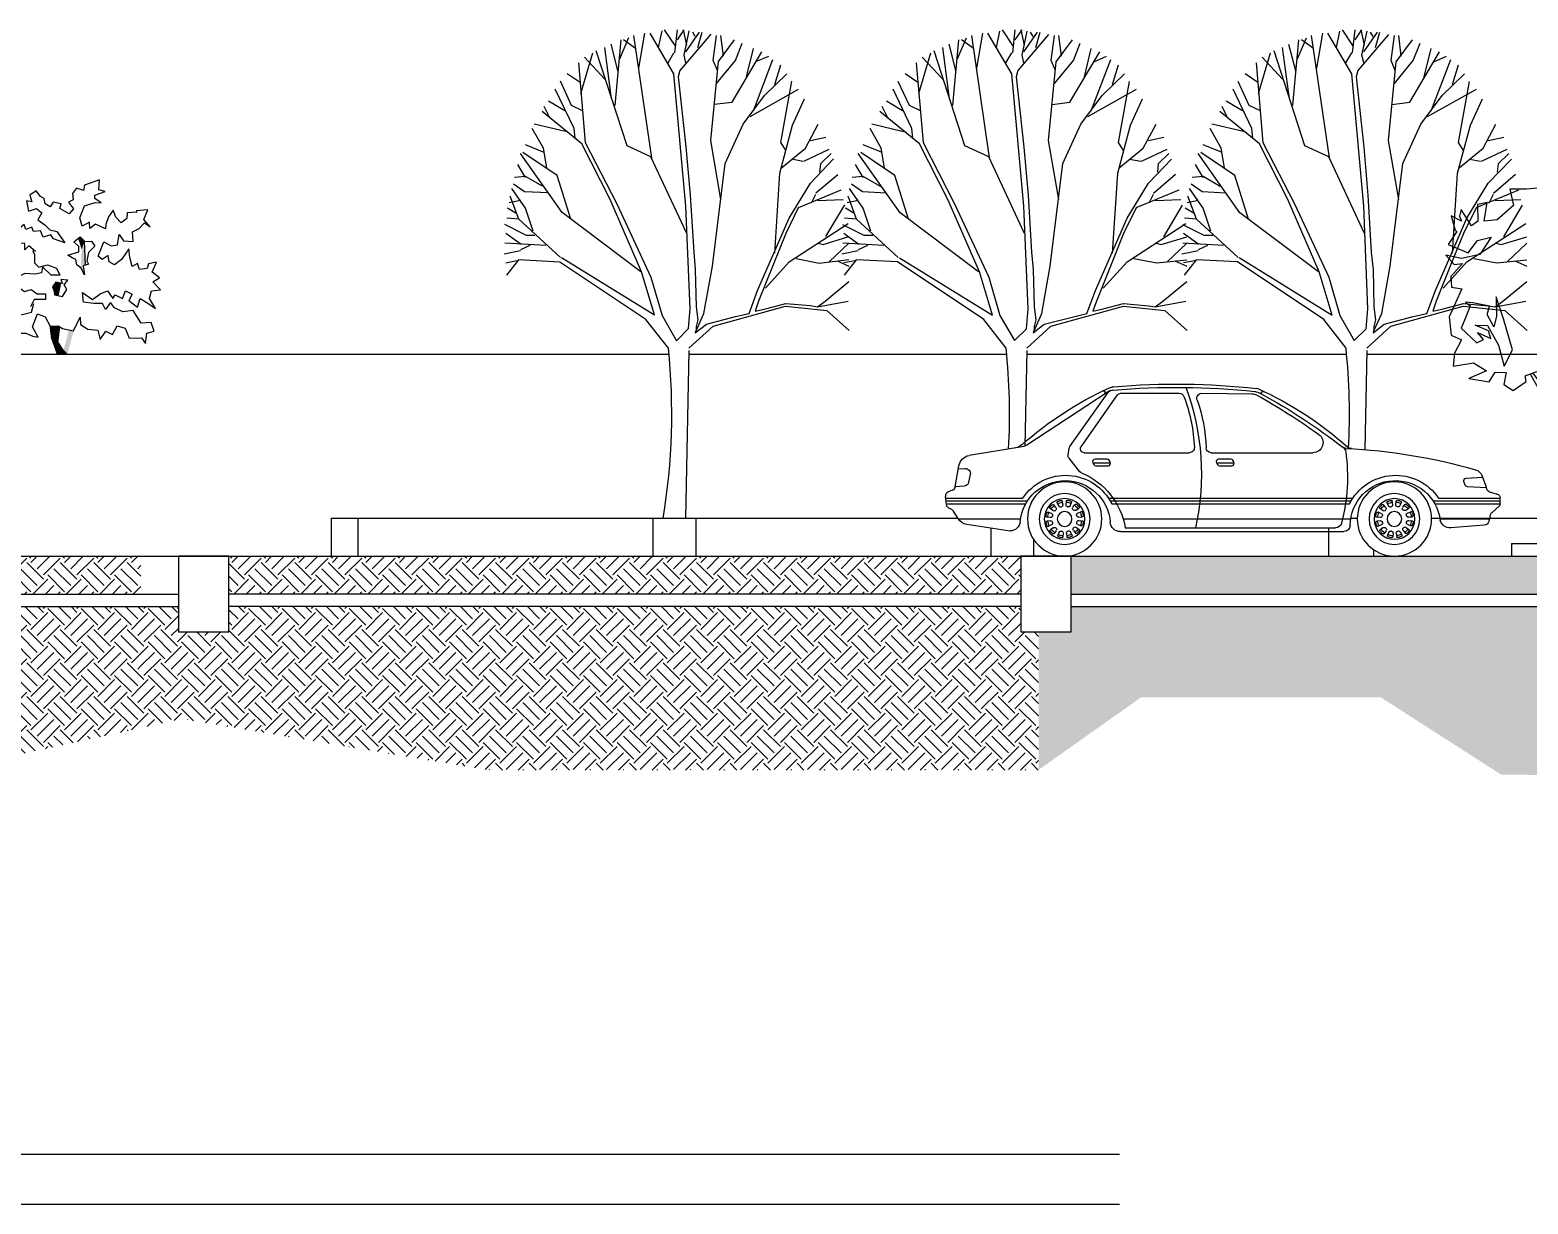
# Model space of a CAD drawing. Header units: metres. Extents: x -28 to 260, y 30 to 125.
# Drawn here: x 232.01 to 243.87, y 55.74 to 65.04 of the extents above; entities that cross this region are included whole.
import ezdxf

# ---------------------------------------------------------------- set-up
doc = ezdxf.new("R2010")
doc.units = ezdxf.units.M
doc.header["$LTSCALE"] = 0.01
doc.header["$MEASUREMENT"] = 0
for name, color, linetype in [('0.1', 2, 'Continuous'), ('0.18', 1, 'Continuous'), ('0.20', 7, 'Continuous'), ('0.25', 6, 'Continuous'), ('AUTOS', 1, 'Continuous'), ('COTAS', 7, 'Continuous'), ('DIM', 2, 'Continuous'), ('tierra', 9, 'Continuous')]:
    doc.layers.add(name, color=color, linetype=linetype)
pattern_1 = [(45, (59.49815, 0), (3e-17, 0.26516504), [0.1875, -0.1875]), (45, (59.44843, 0.04972), (3e-17, 0.26516504), [0.1875, -0.1875]), (45, (59.39871, 0.09944), (3e-17, 0.26516504), [0.1875, -0.1875]), (135, (59.39871, 0.13258), (-0.26516504, 6e-17), [0.1875, -0.1875]), (135, (59.44843, 0.1823), (-0.26516504, 6e-17), [0.1875, -0.1875]), (135, (59.49815, 0.23202), (-0.26516504, 6e-17), [0.1875, -0.1875])]

# ---------------------------------------------------------------- blocks, each defined once
blk = doc.blocks.new('BAUM_IM_WINTER')
for p, q in [((-505, 4212), (-419, 4413)), ((-207, 3308), (-372, 4433)), ((-325, 4131), (-270, 4453)), ((-4, 4081), (-223, 4453)), ((-145, 4322), (-113, 4473)), ((12, 4332), (-90, 4483)), ((4, 4272), (28, 4483)), ((28, 4392), (90, 4483)), ((333, 4443), (51, 4111)), ((114, 4342), (83, 4483)), ((90, 4252), (137, 4473)), ((106, 4282), (231, 4463)), ((192, 4423), (169, 4463)), ((216, 4322), (255, 4463)), ((357, 4202), (388, 4433)), ((451, 4242), (427, 4433)), ((-858, 3900), (-748, 4272)), ((-435, 3418), (-717, 4292)), ((-576, 3850), (-638, 4322)), ((-583, 4352), (-521, 4111)), ((-544, 3790), (-489, 4392)), ((-356, 4312), (-466, 4392)), ((-58, 4182), (-4, 4272)), ((404, 4192), (553, 4392)), ((529, 3820), (803, 4282)), ((560, 4202), (623, 4362)), ((662, 4051), (725, 4312)), ((-881, 4182), (-818, 3448)), ((-638, 4031), (-826, 4232)), ((106, 4182), (90, 4252)), ((333, 3468), (404, 4192)), ((396, 4111), (357, 4202)), ((388, 3991), (560, 4202)), ((725, 3740), (905, 4212)), ((748, 4192), (866, 4242)), ((921, 3981), (976, 4161)), ((-944, 3790), (-1046, 4011)), ((-865, 4001), (-983, 4081)), ((106, 2866), (-4, 4081)), ((51, 4111), (36, 4051)), ((36, 4051), (106, 3408)), ((827, 3880), (1031, 4081)), ((976, 3448), (1078, 4011)), ((-920, 3579), (-1093, 3940)), ((631, 3619), (827, 3880)), ((694, 3689), (1140, 3940)), ((-850, 3438), (-1214, 3734)), ((-1140, 3669), (-1194, 3780)), ((-1006, 3740), (-1155, 3830)), ((-842, 3740), (-944, 3790)), ((365, 3800), (529, 3820)), ((1085, 3609), (1195, 3850)), ((-1202, 3398), (-1304, 3579)), ((-999, 3549), (-1288, 3619)), ((-912, 3488), (-920, 3579)), ((466, 3257), (631, 3619)), ((968, 3167), (1085, 3609)), ((1203, 3398), (1320, 3619)), ((-591, 2926), (-850, 3438)), ((-818, 3448), (-529, 2886)), ((427, 2926), (333, 3468)), ((1023, 3378), (976, 3448)), ((1250, 3468), (1391, 3499)), ((-1030, 2806), (-1414, 3348)), ((-1077, 3147), (-1390, 3358)), ((-1194, 3358), (-1367, 3428)), ((-1171, 3217), (-1202, 3398)), ((-215, 3318), (-435, 3418)), ((114, 2615), (-215, 3318)), ((106, 3408), (145, 2966)), ((984, 3217), (1203, 3398)), ((1187, 3278), (1422, 3388)), ((1344, 3257), (1438, 3348)), ((-1367, 3127), (-1437, 3247)), ((349, 2313), (466, 3257)), ((921, 2434), (968, 3167)), ((1078, 3298), (1179, 3278)), ((1250, 3077), (1461, 3298)), ((1336, 3177), (1344, 3257)), ((-1367, 2846), (-1492, 3026)), ((-1375, 2996), (-1476, 3067)), ((-1367, 3137), (-1469, 3127)), ((-1210, 3047), (-1367, 3137)), ((-952, 2745), (-1077, 3147)), ((1054, 2755), (1250, 3077)), ((1297, 2986), (1501, 3157)), ((-1414, 2916), (-1516, 2896)), ((-1429, 2745), (-1508, 2956)), ((-1155, 2986), (-1375, 2996)), ((-301, 2263), (-591, 2926)), ((145, 2966), (177, 2444)), ((1148, 2856), (1532, 3016)), ((1258, 2896), (1297, 2976)), ((1313, 2916), (1548, 2926)), ((-1429, 2745), (-1539, 2755)), ((-1445, 2795), (-1531, 2846)), ((-1296, 2635), (-1367, 2846)), ((-309, 2263), (-1030, 2806)), ((-529, 2886), (-215, 2213)), ((145, 1922), (106, 2866)), ((764, 2092), (1054, 2755)), ((1140, 2856), (1023, 2615)), ((1391, 2585), (1563, 2876)), ((-1359, 2595), (-1555, 2695)), ((-1406, 2514), (-1547, 2615)), ((-1046, 2394), (-1429, 2745)), ((1023, 2615), (913, 2343)), ((1054, 2354), (1595, 2705)), ((-1179, 2504), (-1555, 2524)), ((-1328, 2504), (-1414, 2464)), ((-1281, 2595), (-1359, 2595)), ((1320, 2524), (1367, 2514)), ((1367, 2514), (1602, 2585)), ((1422, 2354), (1602, 2524)), ((-1414, 2454), (-1563, 2424)), ((-1445, 2364), (-1547, 2343)), ((-1431, 2373), (-1542, 2231)), ((-1052, 2352), (-1431, 2373)), ((-261, 1825), (-1052, 2352)), ((-1036, 2393), (-182, 1866)), ((177, 2444), (192, 2283)), ((913, 2343), (772, 1992)), ((835, 2112), (1054, 2354)), ((1117, 2384), (1328, 2343)), ((1328, 2343), (1602, 2374)), ((1493, 2364), (1602, 2313)), ((-182, 1866), (-301, 2263)), ((-215, 2213), (-113, 1861)), ((192, 2283), (200, 1942)), ((271, 1881), (349, 2313)), ((686, 1881), (764, 2092)), ((1383, 1992), (1602, 2173)), ((200, 1942), (216, 1821)), ((356, 1764), (1020, 1947)), ((772, 1992), (741, 1902)), ((835, 1922), (1023, 1972)), ((1020, 1947), (1400, 1906)), ((1023, 1972), (1250, 1952)), ((1250, 1952), (1313, 1942)), ((1313, 1942), (1595, 1992)), ((1313, 1942), (1383, 1992)), ((-55, 1561), (-261, 1825)), ((-113, 1861), (20, 1630)), ((130, 1741), (145, 1922)), ((200, 1721), (271, 1881)), ((216, 1821), (200, 1761)), ((294, 1781), (560, 1851)), ((560, 1851), (686, 1881)), ((741, 1902), (835, 1922)), ((1400, 1906), (1605, 1724)), ((20, 1630), (130, 1741)), ((134, 1561), (356, 1764)), ((192, 1701), (294, 1781)), ((200, 1731), (192, 1701)), ((200, 1761), (200, 1731)), ((134, 1541), (103, 0))]:
    blk.add_line(p, q)
blk.add_arc((-5839, 956), 5815, 350.54, 5.9785)
blk = doc.blocks.new('Bauma5')
blk.add_blockref('BAUM_IM_WINTER', (818, 116))
blk = doc.blocks.new('Arb001a')
for points in [[(-246.8, 120.3), (-260.6, 95.6), (-302.9, 85.9), (-292.2, 62.7), (-288.7, 44.6), (-257, 57.5), (-216, 76.9), (-184.3, 82.5), (-142.8, 82.8), (-114.3, 71.2), (-94, 66.2), (-115.5, 107.2), (-96.7, 159.4), (-66.1, 146.9), (-45.6, 111), (-14.7, 112.1), (2.3, 100.7), (46.8, 92.5), (72.8, 146.6), (74.2, 116.9), (102.8, 98.1), (143, 94.1), (151.8, 57.3), (173.9, 90.1), (200.3, 77.6), (219.2, 111.6), (251, 102.4), (266.1, 63.2), (314.8, 64.7), (331, 42.4), (337.1, 82.7), (365.5, 90.5), (353.7, 125.2), (314.4, 122.8), (282.3, 172.5), (241.2, 166.8), (208.1, 182.6), (193.1, 204.6), (173.4, 176), (161.4, 200.1), (126.6, 199.9), (86.3, 205.1), (81.8, 243.2), (121, 215.9), (151.8, 238.2), (181.3, 250.2), (201.5, 219.5), (211.1, 234.4), (239.6, 219.7), (252.1, 250.7), (278.8, 236.9), (265.1, 211.4), (299.2, 185.3), (310.7, 220.2), (340.5, 201.3), (370.3, 180.4), (347.6, 220.5), (355, 250.2), (391, 253.7), (359.9, 286.2), (386.4, 301.2), (357.5, 324.3), (374.2, 363.8), (342.5, 357.2), (337.5, 339), (307.8, 334.6), (300.1, 359), (279, 347.1), (269.4, 382.1), (265.8, 416), (235.6, 374.3), (208.2, 353), (187.8, 365.5), (183.4, 390), (159.3, 373.8), (143.2, 387.6), (166.1, 443.8), (195.9, 428.2), (220.3, 432.6), (227.3, 473.8), (243.5, 447.6), (282.6, 445.7), (280.2, 483.9), (305.5, 497.6), (326.6, 519), (349.1, 504.3), (324.4, 532.9), (341, 571.1), (294.5, 566.6), (296.6, 561.4), (258.5, 558.8), (257.8, 536.7), (234.6, 519.6), (213.2, 541.5), (203.4, 569.3), (184.5, 543.4), (174.1, 512.8), (173.3, 495.8), (133.8, 514.6), (110.7, 497.5), (109.6, 521.7), (80.9, 506.7), (71.3, 539.6), (90.1, 586.4), (132.4, 600.6), (155.7, 598.6), (131, 615.4), (130, 629), (171.1, 644.1), (146.8, 650.3), (149.6, 689.6), (89.5, 668.1), (86.4, 646.9), (58.7, 657.3), (41.9, 636), (45.4, 610.6), (26.4, 600.8), (45.7, 574.6), (28.9, 555.1), (-7.3, 576.3), (-2.3, 594.2), (-34.1, 601.6), (-45.8, 583.3), (-65.8, 595), (-69.3, 616.1), (-85.1, 623.3), (-102.2, 645.6), (-126.5, 628.5), (-118.8, 603.1), (-140, 607.2), (-132.5, 565.8), (-100.8, 576.6), (-79.5, 558.9), (-95, 530.9), (-67.4, 512.1), (-47.3, 492.2), (-19.4, 484.9), (11.5, 440.6), (-33.1, 456.3), (-42.9, 472), (-73.4, 463.3), (-84.1, 487.7), (-111.7, 485.4), (-119.3, 502.3), (-142.6, 493.7), (-149.1, 512.7), (-175.2, 490.2), (-176.3, 471.1)], [(-104.9, 406), (-131.2, 427.8), (-146.9, 412.2), (-146.9, 437.2), (-188.9, 440.3), (-165.3, 471.6)], [(89, 447.5), (92.2, 351.9)], [(-116.6, 410), (-108, 395.3), (-107.8, 360.5), (-90.7, 343.7), (-56.9, 353.3), (-21.7, 339.9), (-7.6, 312.5), (-41.8, 312.2), (-75.9, 344.7), (-80.9, 321.3), (-105.4, 316), (-146.5, 318.8), (-200.5, 292.1), (-218.3, 278.1), (-198.2, 257), (-174.9, 266.9), (-147.3, 248), (-121.9, 255.4), (-97.3, 238.6), (-64.6, 238.9), (-64.4, 215.6), (-109.8, 216.5), (-124.5, 187.6)], [(-5.6, 281.1), (-15.8, 231.3)], [(-241.3, 103.1), (-228.2, 153), (-194.1, 146.8), (-120.7, 165.5), (-110.2, 199.9)]]:
    blk.add_lwpolyline(points)
for points in [[(89.8, 313.1), (74.8, 341.5), (59.9, 353.2), (55.5, 374.3), (41.5, 381.5), (23.6, 392), (66.8, 405), (67.9, 425.2), (47.5, 444.2), (72.8, 464.3), (91, 445.4), (117.4, 446.7), (130.2, 426.6), (105, 402.2), (98.8, 369.2), (105.3, 356.5), (84.1, 349.1)], [(-4.5, 295.5), (2, 279.5), (-23.5, 284.8), (-37.3, 266.6), (-30.8, 248.8), (-29.5, 233.9), (2.3, 227.8), (20.3, 255.5), (9.6, 274.5), (23.1, 292.4)]]:
    blk.add_lwpolyline(points, close=True)
for points in [[(64.6, 457.8), (72.8, 464.3), (78.6, 413.5), (89, 447.5)], [(78.6, 413.5), (89, 447.5), (84.1, 349.1), (92.2, 351.9)], [(74.8, 341.5), (89.8, 313.1), (78.6, 413.5), (84.1, 349.1)], [(-23.5, 284.8), (-5.6, 281.1), (-37.3, 266.6), (-15.8, 231.3)], [(-37.3, 266.6), (-15.8, 231.3), (-30.8, 248.8), (-15.8, 231.3)], [(-30.8, 248.8), (-15.8, 231.3), (-29.5, 233.9), (-15.8, 231.3)], [(-49.9, 118.5), (-45.6, 111), (-43.1, 62.3)], [(-45.6, 111), (-14.7, 112.1), (-6.4, 106.5)], [(-45.6, 111), (-6.4, 106.5), (-43.1, 62.3), (-13.4, 48.6)], [(-43.1, 62.3), (-13.4, 48.6), (-20.4, -0.5), (7.1, 16.9)], [(22.9, 0.1), (7.1, 16.9), (46.8, 92.5), (28.3, 95.9)], [(-20.4, -0.5), (7.1, 16.9), (22.9, 0.1), (7.1, 16.9)]]:
    blk.add_solid(points)
blk = doc.blocks.new('Arb002a')
for points in [[(194.1, 554.7), (214.9, 548.5), (244.1, 569.9), (250.8, 517.2), (253.8, 497.9), (268.5, 500.9), (273.8, 485.6), (291.5, 508.6), (292.3, 578.4), (312.2, 599), (296.9, 612.8), (356, 622.8), (354.5, 612.7), (319.2, 578.4), (350.4, 507.8), (367.3, 501.7), (378, 483.9), (391.1, 500.8), (418.7, 503.2), (412.6, 477.1), (441.7, 485.4), (431, 513.9), (416.6, 578.9), (428, 595.8), (456.5, 594.2), (452.6, 616.5), (463.3, 623.5), (447.3, 634.3), (424.4, 626.6), (431.1, 613.5), (390.4, 612.7), (379, 625.2), (362.8, 626.7), (365.9, 636.6), (379.7, 649.7), (359.2, 676.4), (382.8, 700.9), (403, 690.2), (402.9, 663.4), (445, 670.2), (437.3, 691.6), (435.9, 719.2), (426, 746.8), (376.7, 722.4), (339.9, 686.5), (304, 699.5), (337.8, 725.5), (317.9, 743.2), (343.9, 760.7), (371.5, 744.7), (383.8, 750.8), (370, 766.2), (392.1, 780.6), (432.2, 766.8), (437.5, 816.7), (419.1, 812.1), (416.9, 792.8), (363.1, 811.3), (415.4, 836.6), (419.2, 863.3), (353.3, 863.4), (420.8, 920), (363.2, 907.8), (362.5, 892.5), (332.5, 906.4), (341.8, 960), (236, 914.1), (243, 941.7), (293.6, 964.6), (347.3, 975.3), (296.7, 1009.1), (325, 1038.2), (266.8, 1033), (282.9, 1007.6), (217.7, 1004.6), (208.4, 961), (202.4, 996.3), (161.9, 1012.3), (226.3, 1042.2), (220.2, 1099), (173.4, 1093.8), (171.9, 1128.1), (112.1, 1140.5), (97.7, 1175.1), (69.2, 1169), (77.7, 1109.9), (32.4, 1098.5), (19.5, 1119.1), (-1.4, 1109.3), (-40.3, 1136.1), (-132.5, 1127.9), (-185.3, 1127.9), (-173.9, 1076.5), (-225.2, 1030.5), (-266.6, 1026.6), (-256.7, 1085.1), (-287.3, 1079), (-286.5, 1026.7), (-306.5, 1011.4), (-339.5, 1063.5), (-344.8, 1042.1), (-338.6, 1026.1), (-370.8, 1043), (-358.6, 997.6), (-353.4, 993.9), (-381, 952.6), (-317.3, 926.4), (-288.1, 965.4), (-244.6, 975.4), (-280.5, 920.9), (-338.8, 908.1), (-387.8, 918.9), (-361.2, 888.8), (-335.1, 891.9), (-372.6, 851.4), (-370.4, 817.7), (-337.4, 812.2), (-377.3, 723.3), (-371.3, 665.9), (-338.5, 650.6), (-360.6, 608.3), (-364.6, 567.6), (-300.9, 578.3), (-259.5, 552.2), (-314.7, 528.6), (-250.4, 517.8), (-232, 548.4), (-196.7, 546.8), (-204.4, 509.2), (-175.3, 490.1), (-133.2, 519.2), (-136.9, 536.7), (-94, 552), (-60.3, 527.4)], [(22.4, 1053.2), (-7.6, 1030.9), (-14.4, 1045.6), (-26.6, 1024.2), (-15.3, 988), (10.7, 981.2), (21.5, 1002.6), (55.2, 985.7), (79.8, 1020.1)], [(-66.4, 578), (-31.8, 566.5), (-15.8, 585.6), (1.1, 581), (12.7, 620.1), (29.6, 616.2), (42.4, 551.8), (65.4, 522.6), (80.7, 549.6), (116, 557.2), (123, 536.4), (138.2, 488.2), (165, 515.7), (200.2, 508), (178.8, 554.7)], [(28.7, 617.7), (29.4, 522.7), (-7.4, 447.6), (-6.9, 374.1), (38.5, 438.4), (48.5, 542.6)], [(1.9, 574.2), (13.3, 531.9), (16.4, 617.7)], [(-48, 570.3), (-0.6, 491.4), (-7.3, 580.3)], [(-120.5, 542.5), (-84.9, 478.4), (-36.6, 427.7), (-19.8, 343.4), (-30, 289.1), (-15, 5.3)], [(-112.2, 545.5), (-69.6, 486.9), (-54.9, 482.9), (-50.2, 545.8)], [(-44.1, 532.8), (-42, 468.5), (-19.7, 431.7), (-12.9, 432.3), (-15.9, 490.6), (-57.2, 558.9)], [(123.6, 540.3), (57.6, 466.8), (55.4, 423.9), (-0.8, 351.1), (-2.5, 198.7), (22.8, 73.6), (28.8, 4.6)], [(62.3, 533.4), (55.5, 483.7), (107.6, 544)]]:
    blk.add_lwpolyline(points)
for points in [[(-310.7, 757.8), (-323.7, 725.7), (-339.1, 688), (-289.4, 641.3), (-268.6, 652), (-287.8, 674.2), (-245.6, 655.1), (-252.6, 678.7), (-295.5, 697.2), (-256.3, 695.6), (-221.1, 633.6), (-202.8, 566.8), (-176.7, 618.8), (-205, 717), (-228.6, 786.8), (-227.1, 724.7), (-236.4, 691.8), (-257.1, 730.8), (-250.1, 757.7), (-302.2, 767.7), (-326, 770.1)], [(57.3, 745.8), (31.9, 763.5), (-12.5, 775.8), (17.5, 765.1), (-19.3, 724.4), (5.2, 713.6), (48.8, 730.4), (45.7, 739), (72.6, 707.4), (87.1, 727.3), (80.3, 765)]]:
    blk.add_lwpolyline(points, close=True)
blk = doc.blocks.new('CAR16')
at = {"layer": 'AUTOS'}
for p, q in [((1.525, 1.289), (1.129, 1.286)), ((2.168, 1.289), (1.704, 1.289)), ((2.481, 0.866), (2.193, 1.277)), ((2.569, 0.868), (2.27, 1.294)), ((2.909, 0.881), (2.275, 1.299)), ((2.582, 0.799), (2.574, 0.855)), ((2.948, 0.866), (3.366, 0.797)), ((1.451, 0.819), (0.645, 0.819)), ((1.269, 0.736), (1.408, 0.736)), ((2.456, 0.819), (1.624, 0.819)), ((2.247, 0.736), (2.387, 0.736)), ((2.49, 0.668), (2.576, 0.776)), ((3.478, 0.549), (3.448, 0.716)), ((-0.729, 0.545), (-0.695, 0.635)), ((-0.566, 0.617), (-0.699, 0.624)), ((3.358, 0.646), (3.371, 0.586)), ((3.453, 0.69), (3.4, 0.694)), ((-0.769, 0.504), (-0.805, 0.493)), ((-0.729, 0.541), (-0.577, 0.549)), ((-0.56, 0.562), (-0.549, 0.59)), ((3.407, 0.554), (3.478, 0.55)), ((-0.836, 0.414), (-0.836, 0.461)), ((-0.349, 0.458), (-0.836, 0.459)), ((-0.306, 0.437), (-0.836, 0.437)), ((-0.32, 0.413), (-0.836, 0.413)), ((-0.832, 0.397), (-0.771, 0.344)), ((-0.091, 0.363), (-0.113, 0.38)), ((-0.066, 0.387), (-0.082, 0.409)), ((-0.044, 0.399), (-0.055, 0.425)), ((-0.011, 0.407), (-0.014, 0.435)), ((0.014, 0.407), (0.018, 0.434)), ((0.047, 0.398), (0.058, 0.423)), ((0.069, 0.385), (0.086, 0.407)), ((0.093, 0.36), (0.115, 0.376)), ((2.264, 0.459), (0.329, 0.459)), ((2.251, 0.437), (0.343, 0.437)), ((2.238, 0.413), (0.356, 0.413)), ((2.52, 0.363), (2.499, 0.38)), ((2.545, 0.387), (2.529, 0.409)), ((2.567, 0.399), (2.556, 0.425)), ((2.6, 0.407), (2.597, 0.435)), ((2.626, 0.407), (2.629, 0.434)), ((2.658, 0.398), (2.67, 0.423)), ((2.68, 0.385), (2.697, 0.407)), ((2.704, 0.36), (2.726, 0.376)), ((3.549, 0.437), (2.906, 0.437)), ((3.546, 0.413), (2.92, 0.413)), ((3.551, 0.458), (2.943, 0.459)), ((3.455, 0.298), (3.491, 0.356)), ((3.515, 0.374), (3.516, 0.374)), ((3.546, 0.408), (3.553, 0.472)), ((-0.758, 0.323), (-0.746, 0.274)), ((-0.361, 0.294), (-0.751, 0.294)), ((-0.711, 0.244), (-0.446, 0.224)), ((-0.113, 0.283), (-0.141, 0.28)), ((-0.113, 0.308), (-0.14, 0.312)), ((-0.105, 0.25), (-0.13, 0.239)), ((-0.104, 0.341), (-0.129, 0.352)), ((0.104, 0.247), (0.129, 0.236)), ((0.105, 0.338), (0.13, 0.349)), ((0.113, 0.305), (0.141, 0.308)), ((0.113, 0.28), (0.14, 0.276)), ((2.147, 0.294), (0.347, 0.294)), ((2.498, 0.283), (2.47, 0.28)), ((2.498, 0.308), (2.471, 0.312)), ((2.506, 0.25), (2.481, 0.239)), ((2.507, 0.341), (2.482, 0.352)), ((2.715, 0.247), (2.74, 0.236)), ((2.716, 0.338), (2.742, 0.349)), ((2.724, 0.28), (2.751, 0.276)), ((2.725, 0.305), (2.752, 0.308)), ((3.45, 0.294), (2.961, 0.294)), ((3.385, 0.252), (3.043, 0.2)), ((-0.093, 0.228), (-0.115, 0.212)), ((-0.069, 0.203), (-0.086, 0.181)), ((-0.047, 0.19), (-0.058, 0.165)), ((-0.014, 0.181), (-0.018, 0.154)), ((0.011, 0.181), (0.014, 0.153)), ((0.044, 0.189), (0.055, 0.164)), ((0.066, 0.201), (0.082, 0.179)), ((0.091, 0.225), (0.113, 0.208)), ((2.17, 0.194), (0.402, 0.194)), ((2.131, 0.224), (0.467, 0.224)), ((2.518, 0.228), (2.496, 0.212)), ((2.542, 0.203), (2.525, 0.181)), ((2.564, 0.19), (2.553, 0.165)), ((2.597, 0.181), (2.593, 0.154)), ((2.622, 0.181), (2.625, 0.153)), ((2.655, 0.189), (2.666, 0.164)), ((2.677, 0.201), (2.694, 0.179)), ((2.702, 0.225), (2.724, 0.208))]:
    blk.add_line(p, q, dxfattribs=at)
blk.add_lwpolyline([(2.305, 1.31), (2.304, 1.31), (2.301, 1.309), (2.3, 1.309), (2.298, 1.308), (2.297, 1.308), (2.296, 1.307), (2.295, 1.307), (2.295, 1.306), (2.294, 1.306), (2.294, 1.305), (2.294, 1.305), (2.293, 1.304), (2.293, 1.304), (2.293, 1.303), (2.293, 1.302), (2.293, 1.302), (2.293, 1.301), (2.292, 1.3), (2.292, 1.299), (2.292, 1.298), (2.292, 1.298), (2.292, 1.297), (2.292, 1.296), (2.293, 1.295), (2.293, 1.294), (2.293, 1.293), (2.293, 1.292), (2.293, 1.291), (2.293, 1.291), (2.294, 1.29), (2.294, 1.289), (2.295, 1.288), (2.296, 1.286), (2.297, 1.285), (2.298, 1.284)], dxfattribs=at)
for points in [[(1.296, 0.768), (1.392, 0.768, -0.587097), (1.409, 0.738), (1.401, 0.725, -0.260162), (1.384, 0.715), (1.288, 0.715, -0.587097), (1.271, 0.746), (1.279, 0.759, -0.260162)], [(2.275, 0.768), (2.37, 0.768, -0.587097), (2.388, 0.738), (2.38, 0.725, -0.260162), (2.363, 0.715), (2.267, 0.715, -0.587097), (2.25, 0.746), (2.258, 0.759, -0.260162)]]:
    blk.add_lwpolyline(points, format="xyb", close=True, dxfattribs=at)
for centre, radius in [((0, 0.294), 0.294), ((0, 0.294), 0.201), ((2.611, 0.294), 0.294), ((2.611, 0.294), 0.201), ((0, 0.294), 0.161), ((2.611, 0.294), 0.161), ((0, 0.294), 0.0582), ((2.611, 0.294), 0.0582)]:
    blk.add_circle(centre, radius, dxfattribs=at)
for centre, radius, start, end in [((2.231, -1.219), 2.793, 114.4123, 131.7962), ((1.098, 1.279), 0.05, 96.1664, 114.4123), ((1.727, -4.55), 5.912, 85.1947, 96.1664), ((1.727, -4.576), 5.912, 85.1411, 96.0389), ((3.491, 0.65), 1.963, 159.5238, 192.5487), ((2.214, 1.242), 0.1, 65.1622, 85.1947), ((2.22, 1.216), 0.1, 56.6003, 85.1411), ((2.229, 1.265), 0.05, 35.0644, 85.0911), ((1.041, -1.293), 2.894, 48.6979, 65.1622), ((3.402, -3.003), 4.889, 118.7648, 127.7406), ((3.458, -3.002), 4.889, 118.9631, 125.7877), ((1.012, 1.162), 0.143, 76.1638, 82.1112), ((1.044, 1.291), 0.01, 303.3537, 76.1638), ((1.138, 1.132), 0.175, 104.6276, 120.4288), ((1.129, 1.206), 0.08, 89.9964, 118.9631), ((1.111, 1.254), 0.05, 96.0389, 109.829), ((2.771, 0.808), 1.282, 160.5413, 177.7875), ((1.525, 1.249), 0.04, 340.5413, 90.3235), ((2.865, 0.808), 1.282, 159.192, 177.661), ((1.704, 1.249), 0.04, 90.3235, 159.192), ((2.168, 1.259), 0.03, 35.0644, 90), ((0.645, 0.899), 0.08, 125.7877, 270), ((0.598, -3.64), 4.498, 92.7633, 105.9992), ((0.336, 0.901), 0.05, 273.2949, 311.7962), ((0.379, 0.903), 0.05, 272.7633, 307.7406), ((0.435, 0.82), 0.05, 127.8152, 172.1026), ((1.451, 0.859), 0.04, 270, 357.7875), ((1.624, 0.859), 0.04, 177.661, 270.1412), ((2.456, 0.849), 0.03, 270, 35.0644), ((2.544, 0.851), 0.03, 8.3042, 35.0644), ((2.964, 0.965), 0.1, 236.6003, 260.643), ((3.017, 0.956), 0.1, 228.6979, 260.643), ((1.826, 0.627), 1.454, 172.1026, 194.5692), ((2.553, 0.794), 0.03, 321.3375, 8.3042), ((3.35, 0.698), 0.1, 10.143, 80.643), ((-0.62, 0.607), 0.08, 105.9992, 159.3037), ((-0.568, 0.597), 0.02, 338.6251, 86.2863), ((-0.007, 0.24), 0.358, 0.6116, 173.0352), ((-0.01, 0.231), 0.409, 26.5025, 146.1506), ((2.696, 0.129), 0.573, 112.3681, 170.4973), ((2.603, 0.231), 0.409, 33.854, 153.4975), ((2.607, 0.24), 0.358, 5.2614, 175.5034), ((2.466, 0.687), 0.03, 292.3681, 321.3375), ((3.397, 0.654), 0.04, 85.1148, 192.3655), ((-0.805, 0.461), 0.0316, 89.9968, 179.9968), ((-0.769, 0.544), 0.04, 269.9965, 1.8916), ((-0.579, 0.569), 0.02, 273.1113, 338.6251), ((3.41, 0.594), 0.04, 192.3655, 266.3039), ((3.517, 0.556), 0.04, 190.143, 266.8555), ((3.513, 0.476), 0.04, 353.5547, 86.8555), ((-0.796, 0.414), 0.04, 179.9985, 204.9678), ((-0.108, 0.386), 0.008, 139.4837, 232.7201), ((0, 0.294), 0.15, 128.8386, 139.4837), ((0, 0.294), 0.134, 125.6022, 142.7201), ((-0.089, 0.404), 0.008, 35.6022, 128.8386), ((-0.081, 0.376), 0.016, 232.7201, 314.7275), ((0, 0.294), 0.0991, 133.5947, 134.7275), ((-0.079, 0.377), 0.016, 313.5947, 35.6022), ((-0.047, 0.428), 0.008, 109.4837, 202.7201), ((0, 0.294), 0.134, 95.6022, 112.7201), ((0, 0.294), 0.15, 98.8386, 109.4837), ((-0.029, 0.405), 0.016, 202.7201, 284.7275), ((0, 0.294), 0.0991, 103.5947, 104.7275), ((-0.022, 0.434), 0.008, 5.6022, 98.8386), ((-0.027, 0.406), 0.016, 283.5947, 5.6022), ((0.03, 0.405), 0.016, 172.7201, 254.7275), ((0, 0.294), 0.134, 65.6022, 82.7201), ((0.026, 0.433), 0.008, 79.4837, 172.7201), ((0, 0.294), 0.0991, 73.5947, 74.7275), ((0, 0.294), 0.15, 68.8386, 79.4837), ((0.032, 0.404), 0.016, 253.5947, 335.6022), ((0.051, 0.426), 0.008, 335.6022, 68.8386), ((0.082, 0.375), 0.016, 142.7201, 224.7275), ((0, 0.294), 0.0991, 43.5947, 44.7275), ((0.083, 0.373), 0.016, 223.5947, 305.6022), ((0, 0.294), 0.134, 35.6022, 52.7201), ((0.092, 0.402), 0.008, 49.4837, 142.7201), ((0, 0.294), 0.15, 38.8386, 49.4837), ((0.11, 0.383), 0.008, 305.6022, 38.8386), ((2.503, 0.386), 0.008, 139.4837, 232.7201), ((2.611, 0.294), 0.15, 128.8386, 139.4837), ((2.611, 0.294), 0.134, 125.6022, 142.7201), ((2.522, 0.404), 0.008, 35.6022, 128.8386), ((2.53, 0.376), 0.016, 232.7201, 314.7275), ((2.611, 0.294), 0.0991, 133.5947, 134.7275), ((2.532, 0.377), 0.016, 313.5947, 35.6022), ((2.564, 0.428), 0.008, 109.4837, 202.7201), ((2.611, 0.294), 0.134, 95.6022, 112.7201), ((2.611, 0.294), 0.15, 98.8386, 109.4837), ((2.582, 0.405), 0.016, 202.7201, 284.7275), ((2.611, 0.294), 0.0991, 103.5947, 104.7275), ((2.589, 0.434), 0.008, 5.6022, 98.8386), ((2.584, 0.406), 0.016, 283.5947, 5.6022), ((2.641, 0.405), 0.016, 172.7201, 254.7275), ((2.611, 0.294), 0.134, 65.6022, 82.7201), ((2.637, 0.433), 0.008, 79.4837, 172.7201), ((2.611, 0.294), 0.0991, 73.5947, 74.7275), ((2.611, 0.294), 0.15, 68.8386, 79.4837), ((2.644, 0.404), 0.016, 253.5947, 335.6022), ((2.662, 0.426), 0.008, 335.6022, 68.8386), ((2.693, 0.375), 0.016, 142.7201, 224.7275), ((2.611, 0.294), 0.0991, 43.5947, 44.7275), ((2.694, 0.373), 0.016, 223.5947, 305.6022), ((2.611, 0.294), 0.134, 35.6022, 52.7201), ((2.703, 0.402), 0.008, 49.4837, 142.7201), ((2.611, 0.294), 0.15, 38.8386, 49.4837), ((2.722, 0.383), 0.008, 305.6022, 38.8386), ((3.525, 0.335), 0.04, 104.4478, 148.314), ((3.506, 0.413), 0.04, 284.4478, 352.8185), ((-0.797, 0.314), 0.04, 13.6533, 49.1227), ((-0.708, 0.284), 0.04, 193.6533, 265.6191), ((-0.44, 0.303), 0.08, 265.6191, 345.522), ((-0.14, 0.272), 0.008, 95.6022, 188.8386), ((0, 0.294), 0.15, 188.8386, 199.4837), ((0, 0.294), 0.15, 158.8386, 169.4837), ((-0.139, 0.32), 0.008, 169.4837, 262.7201), ((-0.134, 0.247), 0.008, 199.4837, 292.7201), ((-0.132, 0.345), 0.008, 65.6022, 158.8386), ((0, 0.294), 0.134, 185.6022, 202.7201), ((0, 0.294), 0.134, 155.6022, 172.7201), ((-0.111, 0.324), 0.016, 262.7201, 344.7275), ((-0.112, 0.267), 0.016, 13.5947, 95.6022), ((-0.111, 0.265), 0.016, 292.7201, 14.7275), ((-0.11, 0.327), 0.016, 343.5947, 65.6022), ((0, 0.294), 0.0991, 163.5947, 164.7275), ((0, 0.294), 0.0991, 193.5947, 194.7275), ((0.11, 0.262), 0.016, 163.5947, 245.6022), ((0.111, 0.323), 0.016, 112.7201, 194.7275), ((0, 0.294), 0.0991, 343.5947, 344.7275), ((0, 0.294), 0.0991, 13.5947, 14.7275), ((0.112, 0.321), 0.016, 193.5947, 275.6022), ((0.111, 0.264), 0.016, 82.7201, 164.7275), ((0, 0.294), 0.134, 335.6022, 352.7201), ((0, 0.294), 0.134, 5.6022, 22.7201), ((0.132, 0.243), 0.008, 245.6022, 338.8386), ((0.134, 0.341), 0.008, 19.4837, 112.7201), ((0.139, 0.268), 0.008, 349.4837, 82.7201), ((0, 0.294), 0.15, 338.8386, 349.4837), ((0, 0.294), 0.15, 8.8386, 19.4837), ((0.14, 0.316), 0.008, 275.6022, 8.8386), ((0.401, 0.244), 0.05, 180.6116, 270.1814), ((0.467, 0.274), 0.05, 194.5692, 270), ((2.17, 0.274), 0.08, 270, 355.5034), ((2.471, 0.272), 0.008, 95.6022, 188.8386), ((2.611, 0.294), 0.15, 188.8386, 199.4837), ((2.611, 0.294), 0.15, 158.8386, 169.4837), ((2.472, 0.32), 0.008, 169.4837, 262.7201), ((2.478, 0.247), 0.008, 199.4837, 292.7201), ((2.479, 0.345), 0.008, 65.6022, 158.8386), ((2.611, 0.294), 0.134, 185.6022, 202.7201), ((2.611, 0.294), 0.134, 155.6022, 172.7201), ((2.5, 0.324), 0.016, 262.7201, 344.7275), ((2.499, 0.267), 0.016, 13.5947, 95.6022), ((2.5, 0.265), 0.016, 292.7201, 14.7275), ((2.501, 0.327), 0.016, 343.5947, 65.6022), ((2.611, 0.294), 0.0991, 193.5947, 194.7275), ((2.611, 0.294), 0.0991, 163.5947, 164.7275), ((2.722, 0.323), 0.016, 112.7201, 194.7275), ((2.611, 0.294), 0.0991, 343.5947, 344.7275), ((2.722, 0.262), 0.016, 163.5947, 245.6022), ((2.611, 0.294), 0.0991, 13.5947, 14.7275), ((2.723, 0.321), 0.016, 193.5947, 275.6022), ((2.722, 0.264), 0.016, 82.7201, 164.7275), ((2.611, 0.294), 0.134, 335.6022, 352.7201), ((2.611, 0.294), 0.134, 5.6022, 22.7201), ((2.743, 0.243), 0.008, 245.6022, 338.8386), ((2.745, 0.341), 0.008, 19.4837, 112.7201), ((2.75, 0.268), 0.008, 349.4837, 82.7201), ((2.611, 0.294), 0.15, 338.8386, 349.4837), ((2.611, 0.294), 0.15, 8.8386, 19.4837), ((2.751, 0.316), 0.008, 275.6022, 8.8386), ((3.043, 0.28), 0.08, 185.2614, 269.9967), ((3.37, 0.35), 0.1, 278.5643, 328.314), ((-0.11, 0.205), 0.008, 125.6022, 218.8386), ((0, 0.294), 0.15, 218.8386, 229.4837), ((0, 0.294), 0.134, 215.6022, 232.7201), ((-0.092, 0.186), 0.008, 229.4837, 322.7201), ((-0.083, 0.215), 0.016, 43.5947, 125.6022), ((0, 0.294), 0.0991, 223.5947, 224.7275), ((-0.082, 0.213), 0.016, 322.7201, 44.7275), ((-0.051, 0.162), 0.008, 155.6022, 248.8386), ((0, 0.294), 0.134, 245.6022, 262.7201), ((0, 0.294), 0.15, 248.8386, 259.4837), ((-0.032, 0.184), 0.016, 73.5947, 155.6022), ((0, 0.294), 0.0991, 253.5947, 254.7275), ((-0.026, 0.155), 0.008, 259.4837, 352.7201), ((-0.03, 0.183), 0.016, 352.7201, 74.7275), ((0.027, 0.182), 0.016, 103.5947, 185.6022), ((0, 0.294), 0.134, 275.6022, 292.7201), ((0.022, 0.154), 0.008, 185.6022, 278.8386), ((0, 0.294), 0.0991, 283.5947, 284.7275), ((0, 0.294), 0.15, 278.8386, 289.4837), ((0.029, 0.183), 0.016, 22.7201, 104.7275), ((0.047, 0.16), 0.008, 289.4837, 22.7201), ((0.079, 0.211), 0.016, 133.5947, 215.6022), ((0, 0.294), 0.0991, 313.5947, 314.7275), ((0.081, 0.212), 0.016, 52.7201, 134.7275), ((0, 0.294), 0.134, 305.6022, 322.7201), ((0.089, 0.184), 0.008, 215.6022, 308.8386), ((0, 0.294), 0.15, 308.8386, 319.4837), ((0.108, 0.202), 0.008, 319.4837, 52.7201), ((2.501, 0.205), 0.008, 125.6022, 218.8386), ((2.611, 0.294), 0.15, 218.8386, 229.4837), ((2.611, 0.294), 0.134, 215.6022, 232.7201), ((2.519, 0.186), 0.008, 229.4837, 322.7201), ((2.528, 0.215), 0.016, 43.5947, 125.6022), ((2.611, 0.294), 0.0991, 223.5947, 224.7275), ((2.529, 0.213), 0.016, 322.7201, 44.7275), ((2.56, 0.162), 0.008, 155.6022, 248.8386), ((2.611, 0.294), 0.134, 245.6022, 262.7201), ((2.611, 0.294), 0.15, 248.8386, 259.4837), ((2.579, 0.184), 0.016, 73.5947, 155.6022), ((2.611, 0.294), 0.0991, 253.5947, 254.7275), ((2.585, 0.155), 0.008, 259.4837, 352.7201), ((2.581, 0.183), 0.016, 352.7201, 74.7275), ((2.638, 0.182), 0.016, 103.5947, 185.6022), ((2.611, 0.294), 0.134, 275.6022, 292.7201), ((2.633, 0.154), 0.008, 185.6022, 278.8386), ((2.611, 0.294), 0.0991, 283.5947, 284.7275), ((2.611, 0.294), 0.15, 278.8386, 289.4837), ((2.64, 0.183), 0.016, 22.7201, 104.7275), ((2.658, 0.16), 0.008, 289.4837, 22.7201), ((2.69, 0.211), 0.016, 133.5947, 215.6022), ((2.611, 0.294), 0.0991, 313.5947, 314.7275), ((2.692, 0.212), 0.016, 52.7201, 134.7275), ((2.611, 0.294), 0.134, 305.6022, 322.7201), ((2.7, 0.184), 0.008, 215.6022, 308.8386), ((2.611, 0.294), 0.15, 308.8386, 319.4837), ((2.719, 0.202), 0.008, 319.4837, 52.7201)]:
    blk.add_arc(centre, radius, start, end, dxfattribs=at)

msp = doc.modelspace()

# ---------------------------------------------------------------- hatches: boundary and pattern name
at = {"layer": '0.18'}
h = msp.add_hatch(dxfattribs=at)
h.set_pattern_fill('EARTH', color=256, scale=0.75, angle=45, style=0)
h.set_pattern_definition(pattern_1)
h.paths.add_polyline_path([(232.892, 59.512), (232.892, 60.472), (226.989, 60.472), (226.989, 60.272), (226.589, 60.272), (226.589, 60.471), (224.667, 60.637), (224.667, 60.472), (224.767, 60.472), (224.767, 60.272), (224.667, 60.272), (224.667, 58.999), (226.022, 58.837), (227.821, 58.735), (229.891, 59.108), (231.045, 59.108)])
h.paths.add_polyline_path([(232.892, 60.872), (226.989, 60.872), (226.989, 60.572), (232.892, 60.572)])
h.paths.add_polyline_path([(226.589, 60.872), (224.667, 60.872), (224.667, 60.738), (226.589, 60.572)])
h = msp.add_hatch(dxfattribs=at)
h.set_pattern_fill('EARTH', color=256, scale=0.75, angle=45, style=0)
h.set_pattern_definition(pattern_1)
h.paths.add_polyline_path([(239.999, 60.272), (239.858, 60.272), (239.858, 60.472), (233.589, 60.472), (233.589, 60.272), (233.189, 60.272), (233.189, 60.472), (232.892, 60.472), (232.892, 59.512), (233.217, 59.583), (235.65, 59.177), (237.415, 59.177), (239.994, 59.177), (239.999, 59.18)])
h.paths.add_polyline_path([(239.858, 60.872), (233.589, 60.872), (233.589, 60.572), (239.858, 60.572)])
h = msp.add_hatch(dxfattribs=at)
h.set_pattern_fill('EARTH', color=256, scale=0.75, angle=45, style=0)
h.set_pattern_definition(pattern_1)
h.paths.add_polyline_path([(253.744, 60.722), (251.744, 60.722), (251.744, 60.872), (246.789, 60.872), (246.789, 60.572), (252.919, 60.572), (252.919, 60.472), (246.789, 60.472), (246.789, 60.272), (246.389, 60.272), (246.389, 60.472), (240.258, 60.472), (240.258, 60.272), (239.999, 60.272), (239.999, 59.18), (240.809, 59.753), (242.709, 59.753), (243.66, 59.143), (246.409, 59.109), (248.547, 58.94), (250.21, 59.008), (252.145, 59.008), (252.892, 59.652)])
h.paths.add_polyline_path([(246.389, 60.872), (240.258, 60.872), (240.258, 60.572), (246.389, 60.572)], flags=17)
h.paths.add_polyline_path([(253, 59.953), (254.048, 59.953), (254.048, 60.328), (253, 60.328)], flags=9)
h.paths.add_polyline_path([(252.998, 60.368), (255.177, 60.368), (255.177, 60.757), (252.998, 60.757)], flags=9)

# ---------------------------------------------------------------- linework, layer by layer
for p, q in [((242.597, 62.501), (242.581, 61.715)), ((243.743, 60.972), (243.743, 60.872)), ((243.743, 60.972), (244.743, 60.972))]:
    msp.add_line(p, q)
msp.add_arc((237.445, 61.996), 5.015, 356.8864, 5.9785)
at = {"layer": '0.1'}
for p, q in [((239.611, 64.025), (239.469, 64.995)), ((239.51, 64.735), (239.557, 65.012)), ((239.787, 64.692), (239.598, 65.012)), ((239.665, 64.9), (239.692, 65.029)), ((239.801, 64.908), (239.713, 65.038)), ((239.794, 64.856), (239.814, 65.038)), ((239.814, 64.96), (239.868, 65.038)), ((240.078, 65.003), (239.834, 64.718)), ((239.888, 64.917), (239.861, 65.038)), ((239.868, 64.839), (239.909, 65.029)), ((239.882, 64.865), (239.99, 65.021)), ((239.956, 64.986), (239.936, 65.021)), ((239.976, 64.9), (240.01, 65.021)), ((240.098, 64.796), (240.125, 64.995)), ((240.179, 64.83), (240.159, 64.995)), ((242.302, 64.025), (242.16, 64.995)), ((242.201, 64.735), (242.248, 65.012)), ((242.478, 64.692), (242.289, 65.012)), ((242.356, 64.9), (242.383, 65.029)), ((242.492, 64.908), (242.404, 65.038)), ((242.485, 64.856), (242.505, 65.038)), ((242.505, 64.96), (242.559, 65.038)), ((242.769, 65.003), (242.525, 64.718)), ((242.579, 64.917), (242.552, 65.038)), ((242.559, 64.839), (242.6, 65.029)), ((242.573, 64.865), (242.681, 65.021)), ((242.647, 64.986), (242.627, 65.021)), ((242.667, 64.9), (242.701, 65.021)), ((242.789, 64.796), (242.816, 64.995)), ((242.87, 64.83), (242.85, 64.995)), ((239.294, 64.492), (239.24, 64.9)), ((239.287, 64.925), (239.341, 64.718)), ((239.321, 64.44), (239.368, 64.96)), ((239.355, 64.804), (239.429, 64.977)), ((239.483, 64.891), (239.388, 64.96)), ((240.138, 64.787), (240.267, 64.96)), ((240.274, 64.796), (240.328, 64.934)), ((240.361, 64.666), (240.415, 64.891)), ((241.985, 64.492), (241.931, 64.9)), ((241.978, 64.926), (242.032, 64.718)), ((242.012, 64.44), (242.059, 64.96)), ((242.046, 64.804), (242.12, 64.977)), ((242.174, 64.891), (242.079, 64.96)), ((242.829, 64.787), (242.958, 64.96)), ((242.965, 64.796), (243.019, 64.934)), ((243.052, 64.666), (243.106, 64.891)), ((239.03, 64.778), (239.084, 64.146)), ((239.05, 64.536), (239.145, 64.856)), ((239.24, 64.648), (239.077, 64.822)), ((239.415, 64.12), (239.172, 64.874)), ((239.74, 64.778), (239.787, 64.856)), ((239.882, 64.778), (239.868, 64.839)), ((240.078, 64.163), (240.138, 64.787)), ((240.132, 64.718), (240.098, 64.796)), ((240.125, 64.614), (240.274, 64.796)), ((240.246, 64.466), (240.483, 64.865)), ((240.415, 64.397), (240.571, 64.804)), ((240.436, 64.787), (240.537, 64.83)), ((240.584, 64.605), (240.632, 64.761)), ((241.721, 64.778), (241.775, 64.146)), ((241.741, 64.536), (241.836, 64.856)), ((241.931, 64.648), (241.768, 64.822)), ((242.106, 64.12), (241.863, 64.874)), ((242.431, 64.778), (242.478, 64.856)), ((242.573, 64.778), (242.559, 64.839)), ((242.769, 64.163), (242.829, 64.787)), ((242.823, 64.718), (242.789, 64.796)), ((242.816, 64.614), (242.965, 64.796)), ((242.937, 64.466), (243.174, 64.865)), ((243.106, 64.397), (243.262, 64.804)), ((243.127, 64.787), (243.228, 64.83)), ((243.275, 64.605), (243.323, 64.761)), ((239.044, 64.622), (238.942, 64.692)), ((239.882, 63.643), (239.787, 64.692)), ((239.834, 64.718), (239.821, 64.666)), ((239.821, 64.666), (239.882, 64.111)), ((240.503, 64.518), (240.679, 64.692)), ((241.735, 64.622), (241.633, 64.692)), ((242.573, 63.643), (242.478, 64.692)), ((242.525, 64.718), (242.512, 64.666)), ((242.512, 64.666), (242.573, 64.111)), ((243.194, 64.518), (243.37, 64.692)), ((238.996, 64.258), (238.848, 64.57)), ((238.976, 64.44), (238.888, 64.631)), ((240.388, 64.354), (240.774, 64.57)), ((240.632, 64.146), (240.719, 64.631)), ((241.687, 64.258), (241.539, 64.57)), ((241.667, 64.44), (241.579, 64.631)), ((243.079, 64.354), (243.465, 64.57)), ((243.323, 64.146), (243.41, 64.631)), ((238.807, 64.336), (238.76, 64.432)), ((238.922, 64.397), (238.794, 64.475)), ((239.064, 64.397), (238.976, 64.44)), ((240.105, 64.449), (240.246, 64.466)), ((240.334, 64.293), (240.503, 64.518)), ((240.726, 64.284), (240.821, 64.492)), ((241.498, 64.336), (241.451, 64.432)), ((241.613, 64.397), (241.485, 64.475)), ((241.755, 64.397), (241.667, 64.44)), ((242.796, 64.449), (242.937, 64.466)), ((243.025, 64.293), (243.194, 64.518)), ((243.417, 64.284), (243.512, 64.492)), ((238.929, 64.232), (238.679, 64.293)), ((239.057, 64.137), (238.743, 64.392)), ((240.192, 63.981), (240.334, 64.293)), ((240.625, 63.903), (240.726, 64.284)), ((240.828, 64.103), (240.929, 64.293)), ((241.62, 64.233), (241.37, 64.293)), ((241.748, 64.137), (241.434, 64.392)), ((242.883, 63.981), (243.025, 64.293)), ((243.316, 63.903), (243.417, 64.284)), ((243.519, 64.103), (243.62, 64.293)), ((238.753, 64.103), (238.665, 64.258)), ((239.003, 64.181), (238.996, 64.258)), ((240.159, 63.695), (240.078, 64.163)), ((240.868, 64.163), (240.99, 64.189)), ((241.444, 64.103), (241.356, 64.258)), ((241.694, 64.181), (241.687, 64.258)), ((242.85, 63.695), (242.769, 64.163)), ((243.559, 64.163), (243.681, 64.189)), ((238.902, 63.591), (238.571, 64.059)), ((238.861, 63.886), (238.591, 64.068)), ((238.76, 64.068), (238.611, 64.129)), ((238.78, 63.947), (238.753, 64.103)), ((239.28, 63.695), (239.057, 64.137)), ((239.084, 64.146), (239.334, 63.661)), ((239.605, 64.033), (239.415, 64.12)), ((239.882, 64.111), (239.915, 63.73)), ((240.672, 64.085), (240.632, 64.146)), ((240.638, 63.947), (240.828, 64.103)), ((240.814, 63.999), (241.017, 64.094)), ((240.949, 63.981), (241.03, 64.059)), ((241.593, 63.591), (241.262, 64.059)), ((241.552, 63.886), (241.282, 64.068)), ((241.451, 64.068), (241.302, 64.129)), ((241.471, 63.947), (241.444, 64.103)), ((241.971, 63.695), (241.748, 64.137)), ((241.775, 64.146), (242.025, 63.661)), ((242.296, 64.033), (242.106, 64.12)), ((242.573, 64.111), (242.606, 63.73)), ((243.363, 64.085), (243.323, 64.146)), ((243.329, 63.947), (243.519, 64.103)), ((243.505, 63.999), (243.708, 64.094)), ((243.64, 63.981), (243.721, 64.059)), ((238.611, 63.869), (238.55, 63.973)), ((239.888, 63.427), (239.605, 64.033)), ((240.091, 63.167), (240.192, 63.981)), ((240.719, 64.016), (240.807, 63.999)), ((240.868, 63.825), (241.051, 64.016)), ((240.942, 63.912), (240.949, 63.981)), ((241.302, 63.869), (241.241, 63.973)), ((242.579, 63.427), (242.296, 64.033)), ((242.782, 63.167), (242.883, 63.981)), ((243.41, 64.016), (243.498, 63.999)), ((243.559, 63.825), (243.742, 64.016)), ((243.633, 63.912), (243.64, 63.981)), ((238.604, 63.756), (238.517, 63.817)), ((238.611, 63.877), (238.523, 63.869)), ((238.746, 63.799), (238.611, 63.877)), ((238.969, 63.539), (238.861, 63.886)), ((240.584, 63.271), (240.625, 63.903)), ((240.699, 63.548), (240.868, 63.825)), ((240.909, 63.747), (241.084, 63.895)), ((241.295, 63.756), (241.208, 63.817)), ((241.302, 63.877), (241.214, 63.869)), ((241.437, 63.799), (241.302, 63.877)), ((241.66, 63.539), (241.552, 63.886)), ((243.275, 63.271), (243.316, 63.903)), ((243.39, 63.548), (243.559, 63.825)), ((243.6, 63.747), (243.775, 63.895)), ((238.557, 63.539), (238.49, 63.721)), ((238.611, 63.626), (238.503, 63.782)), ((238.794, 63.747), (238.604, 63.756)), ((239.53, 63.124), (239.28, 63.695)), ((239.915, 63.73), (239.942, 63.28)), ((240.78, 63.635), (241.111, 63.773)), ((240.875, 63.669), (240.909, 63.739)), ((240.922, 63.687), (241.125, 63.695)), ((241.248, 63.539), (241.181, 63.721)), ((241.302, 63.626), (241.194, 63.782)), ((241.485, 63.747), (241.295, 63.756)), ((242.221, 63.124), (241.971, 63.695)), ((242.606, 63.73), (242.633, 63.28)), ((243.471, 63.635), (243.802, 63.773)), ((243.566, 63.669), (243.6, 63.739)), ((243.613, 63.687), (243.816, 63.695)), ((238.544, 63.583), (238.469, 63.626)), ((238.571, 63.687), (238.483, 63.669)), ((238.672, 63.444), (238.611, 63.626)), ((239.523, 63.124), (238.902, 63.591)), ((239.334, 63.661), (239.605, 63.08)), ((239.915, 62.829), (239.882, 63.643)), ((240.774, 63.635), (240.672, 63.427)), ((240.99, 63.401), (241.138, 63.652)), ((241.235, 63.583), (241.16, 63.626)), ((241.262, 63.687), (241.174, 63.669)), ((241.363, 63.444), (241.302, 63.626)), ((242.214, 63.124), (241.593, 63.591)), ((242.025, 63.661), (242.296, 63.08)), ((242.606, 62.829), (242.573, 63.643)), ((243.465, 63.635), (243.363, 63.427)), ((243.681, 63.401), (243.829, 63.652)), ((238.618, 63.41), (238.449, 63.496)), ((238.557, 63.539), (238.463, 63.548)), ((238.888, 63.236), (238.557, 63.539)), ((240.449, 62.976), (240.699, 63.548)), ((240.699, 63.202), (241.165, 63.505)), ((241.309, 63.41), (241.14, 63.496)), ((241.248, 63.539), (241.154, 63.548)), ((241.579, 63.236), (241.248, 63.539)), ((243.14, 62.976), (243.39, 63.548)), ((243.39, 63.202), (243.856, 63.505)), ((238.773, 63.332), (238.449, 63.349)), ((238.577, 63.34), (238.456, 63.427)), ((238.686, 63.41), (238.618, 63.41)), ((240.672, 63.427), (240.578, 63.193)), ((240.929, 63.349), (240.97, 63.34)), ((240.97, 63.34), (241.172, 63.401)), ((241.017, 63.202), (241.172, 63.349)), ((241.464, 63.332), (241.14, 63.349)), ((241.268, 63.34), (241.147, 63.427)), ((241.377, 63.41), (241.309, 63.41)), ((243.363, 63.427), (243.269, 63.193)), ((243.62, 63.349), (243.661, 63.34)), ((243.661, 63.34), (243.863, 63.401)), ((243.708, 63.202), (243.863, 63.349)), ((238.571, 63.288), (238.442, 63.262)), ((238.555, 63.218), (238.46, 63.096)), ((238.883, 63.201), (238.555, 63.218)), ((238.645, 63.332), (238.571, 63.297)), ((238.897, 63.235), (239.633, 62.781)), ((239.942, 63.28), (239.956, 63.141)), ((240.753, 63.228), (240.936, 63.193)), ((240.936, 63.193), (241.172, 63.219)), ((241.262, 63.288), (241.133, 63.262)), ((241.246, 63.218), (241.151, 63.096)), ((241.574, 63.201), (241.246, 63.218)), ((241.336, 63.332), (241.262, 63.297)), ((241.588, 63.236), (242.324, 62.781)), ((242.633, 63.28), (242.647, 63.141)), ((243.444, 63.228), (243.627, 63.193)), ((243.627, 63.193), (243.863, 63.219)), ((238.544, 63.21), (238.456, 63.193)), ((239.565, 62.746), (238.883, 63.201)), ((239.633, 62.781), (239.53, 63.124)), ((239.956, 63.141), (239.963, 62.846)), ((240.024, 62.794), (240.091, 63.167)), ((240.578, 63.193), (240.456, 62.89)), ((240.51, 62.994), (240.699, 63.202)), ((241.078, 63.21), (241.172, 63.167)), ((241.235, 63.21), (241.147, 63.193)), ((242.256, 62.746), (241.574, 63.201)), ((242.324, 62.781), (242.221, 63.124)), ((242.647, 63.141), (242.654, 62.846)), ((242.715, 62.794), (242.782, 63.167)), ((243.269, 63.193), (243.147, 62.89)), ((243.201, 62.994), (243.39, 63.202)), ((243.769, 63.21), (243.863, 63.167)), ((239.605, 63.08), (239.692, 62.777)), ((240.983, 62.89), (241.172, 63.046)), ((242.296, 63.08), (242.383, 62.777)), ((243.674, 62.89), (243.863, 63.046)), ((240.382, 62.794), (240.449, 62.976)), ((240.456, 62.89), (240.429, 62.812)), ((240.51, 62.829), (240.672, 62.872)), ((240.672, 62.872), (240.868, 62.855)), ((240.922, 62.846), (241.165, 62.89)), ((240.922, 62.846), (240.983, 62.89)), ((243.073, 62.794), (243.14, 62.976)), ((243.147, 62.89), (243.12, 62.812)), ((243.201, 62.829), (243.363, 62.872)), ((243.363, 62.872), (243.559, 62.855)), ((243.613, 62.846), (243.856, 62.89)), ((243.613, 62.846), (243.674, 62.89)), ((239.742, 62.518), (239.565, 62.746)), ((239.692, 62.777), (239.807, 62.578)), ((239.902, 62.673), (239.915, 62.829)), ((239.963, 62.846), (239.976, 62.742)), ((239.963, 62.656), (240.024, 62.794)), ((239.976, 62.742), (239.963, 62.691)), ((240.044, 62.708), (240.274, 62.768)), ((240.097, 62.693), (240.67, 62.851)), ((240.274, 62.768), (240.382, 62.794)), ((240.429, 62.812), (240.51, 62.829)), ((240.67, 62.851), (240.998, 62.816)), ((240.868, 62.855), (240.922, 62.846)), ((240.998, 62.816), (241.175, 62.658)), ((242.433, 62.518), (242.256, 62.746)), ((242.383, 62.777), (242.498, 62.578)), ((242.593, 62.673), (242.606, 62.829)), ((242.654, 62.846), (242.667, 62.743)), ((242.654, 62.656), (242.715, 62.794)), ((242.667, 62.743), (242.654, 62.691)), ((242.735, 62.708), (242.965, 62.769)), ((242.788, 62.693), (243.361, 62.851)), ((242.965, 62.769), (243.073, 62.794)), ((243.12, 62.812), (243.201, 62.829)), ((243.361, 62.851), (243.689, 62.816)), ((243.559, 62.855), (243.613, 62.846)), ((243.689, 62.816), (243.866, 62.658)), ((239.807, 62.578), (239.902, 62.673)), ((239.906, 62.518), (240.097, 62.693)), ((239.956, 62.639), (240.044, 62.708)), ((239.963, 62.665), (239.956, 62.639)), ((239.963, 62.691), (239.963, 62.665)), ((242.498, 62.578), (242.593, 62.673)), ((242.597, 62.518), (242.788, 62.693)), ((242.647, 62.639), (242.735, 62.708)), ((242.654, 62.665), (242.647, 62.639)), ((242.654, 62.691), (242.654, 62.665)), ((239.906, 62.501), (239.891, 61.744))]:
    msp.add_line(p, q, dxfattribs=at)
msp.add_arc((234.754, 61.996), 5.015, 356.8489, 5.9785, dxfattribs=at)
at = {"layer": '0.18'}
for p, q in [((224.317, 62.472), (237.072, 62.472)), ((237.231, 62.472), (239.747, 62.472)), ((239.905, 62.472), (242.438, 62.472)), ((242.596, 62.472), (245.151, 62.472)), ((216.498, 55.742), (240.639, 55.742))]:
    msp.add_line(p, q, dxfattribs=at)
at = {"layer": '0.20'}
for p, q in [((226.989, 60.572), (233.189, 60.572)), ((239.858, 60.572), (233.589, 60.572)), ((240.258, 60.572), (246.389, 60.572)), ((226.989, 60.472), (233.189, 60.472)), ((239.858, 60.472), (233.589, 60.472)), ((240.258, 60.472), (246.389, 60.472))]:
    msp.add_line(p, q, dxfattribs=at)
at = {"layer": '0.25'}
for p, q in [((234.397, 61.172), (239.359, 61.172)), ((234.397, 61.172), (234.397, 60.872)), ((234.609, 61.172), (234.609, 60.872)), ((236.945, 61.172), (236.945, 60.872)), ((237.284, 61.172), (237.284, 60.872)), ((239.62, 61.095), (239.62, 60.872)), ((242.295, 61.095), (242.295, 60.872)), ((242.469, 61.172), (242.522, 61.172)), ((243.11, 61.172), (244.947, 61.172)), ((239.959, 61.004), (239.959, 60.872)), ((242.65, 60.923), (242.65, 60.872))]:
    msp.add_line(p, q, dxfattribs=at)
at = {"layer": 'DIM'}
for points in [[(233.189, 60.272), (233.589, 60.272), (233.589, 60.872), (233.189, 60.872)], [(239.858, 60.272), (240.258, 60.272), (240.258, 60.872), (239.858, 60.872)]]:
    msp.add_lwpolyline(points, close=True, dxfattribs=at)
at = {"layer": 'tierra'}
for p, q in [((224.317, 60.872), (251.744, 60.872)), ((216.498, 56.137), (240.639, 56.137))]:
    msp.add_line(p, q, dxfattribs=at)

# ---------------------------------------------------------------- block references
at = {"layer": '0.1'}
for name, p, xscale, yscale, zscale in [('Bauma5', (236.41, 61.072), 0.0008625000000000002, 0.0008625000000000002, 0.0008625000000000002), ('Arb001a', (232.266, 62.472), 0.002, 0.002, 0.002)]:
    msp.add_blockref(name, p, dxfattribs=dict(at, xscale=xscale, yscale=yscale, zscale=zscale))
at = {"layer": '0.18', "xscale": 0.0025, "yscale": 0.0025, "zscale": 0.0025}
msp.add_blockref('Arb002a', (244.193, 60.958), dxfattribs=at)
at = {"layer": 'COTAS', "xscale": -1}
msp.add_blockref('CAR16', (242.816, 60.872), dxfattribs=at)

doc.saveas('drawing.dxf')
